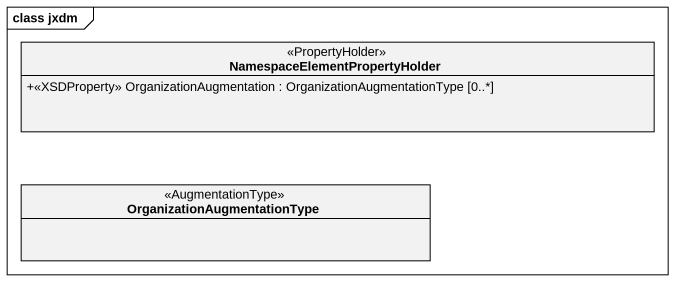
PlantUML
@startuml
mainframe class jxdm
hide circle
hide empty members
skinparam classAttributeIconSize 0
class "NamespaceElementPropertyHolder" as NamespaceElementPropertyHold <<PropertyHolder>> {
  +<<XSDProperty>> OrganizationAugmentation : OrganizationAugmentationType [0..*]
}
class OrganizationAugmentationType <<AugmentationType>>
@enduml
